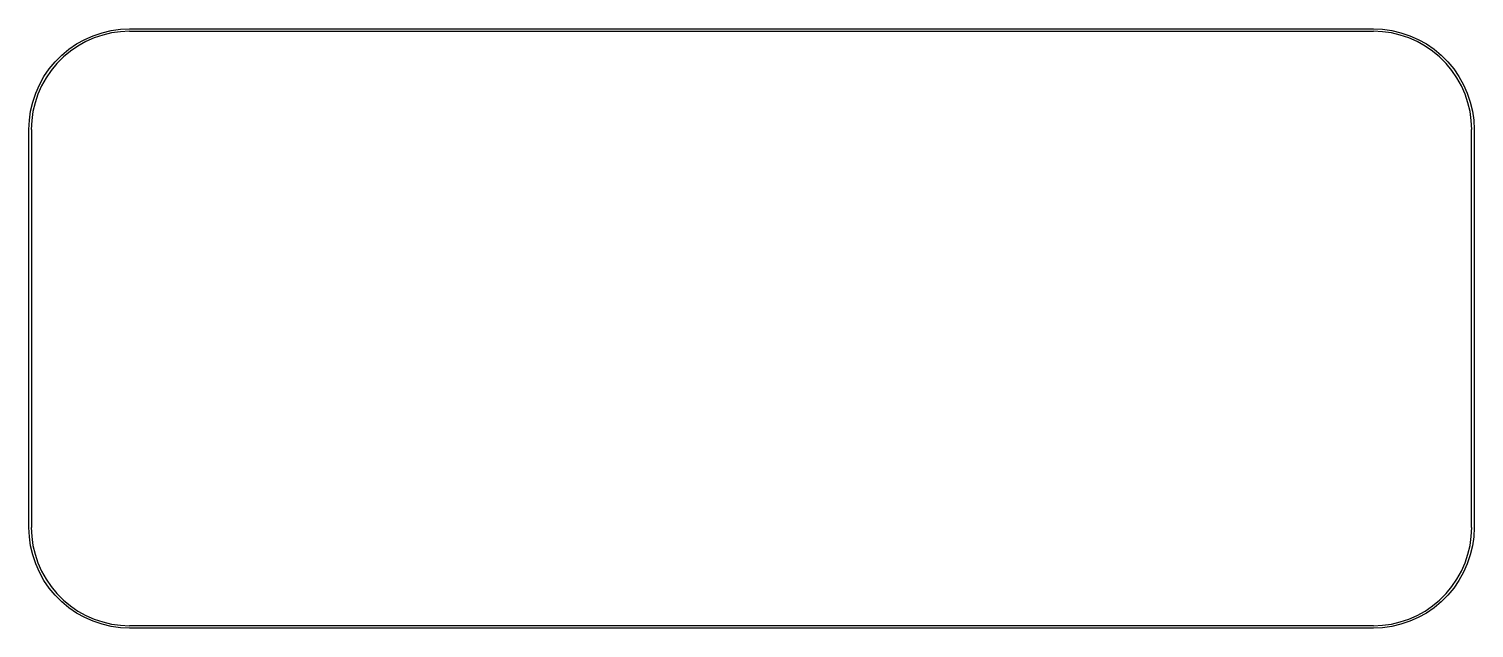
# Model space of a CAD drawing. Extents: x 99 to 157.1, y -119 to -95.
import ezdxf

# ---------------------------------------------------------------- set-up
doc = ezdxf.new("R2010")
doc.units = 0
doc.layers.add('BLACK', color=7, linetype='CONTINUOUS')

msp = doc.modelspace()

# ---------------------------------------------------------------- linework, layer by layer
at = {"layer": 'BLACK', "linetype": 'CONTINUOUS'}
for p, q in [((101.195, -95.3746), (101.537, -95.2235)), ((101.537, -95.2235), (101.892, -95.1046)), ((101.918, -95.1967), (101.572, -95.3128)), ((101.892, -95.1046), (102.256, -95.019)), ((102.273, -95.1131), (101.918, -95.1967)), ((102.256, -95.019), (102.626, -94.9673)), ((102.635, -95.0626), (102.273, -95.1131)), ((102.626, -94.9673), (103, -94.95)), ((102.991, -95.0462), (102.635, -95.0626)), ((103, -95.05), (102.991, -95.0462)), ((103, -94.95), (153, -94.95)), ((153, -95.05), (103, -95.05)), ((153, -94.95), (153.374, -94.9673)), ((153.009, -95.0462), (153, -95.05)), ((153.365, -95.0626), (153.009, -95.0462)), ((153.727, -95.1131), (153.365, -95.0626)), ((153.374, -94.9673), (153.744, -95.019)), ((154.082, -95.1967), (153.727, -95.1131)), ((153.744, -95.019), (154.108, -95.1046)), ((154.428, -95.3128), (154.082, -95.1967)), ((154.108, -95.1046), (154.463, -95.2235)), ((154.463, -95.2235), (154.805, -95.3746)), ((100.272, -96.007), (100.559, -95.768)), ((100.617, -95.8445), (100.336, -96.0778)), ((100.559, -95.768), (100.868, -95.5566)), ((100.918, -95.6381), (100.617, -95.8445)), ((100.868, -95.5566), (101.195, -95.3746)), ((101.237, -95.4603), (100.918, -95.6381)), ((101.572, -95.3128), (101.237, -95.4603)), ((154.763, -95.4603), (154.428, -95.3128)), ((155.082, -95.6381), (154.763, -95.4603)), ((154.805, -95.3746), (155.132, -95.5566)), ((155.383, -95.8445), (155.082, -95.6381)), ((155.132, -95.5566), (155.441, -95.768)), ((155.664, -96.0778), (155.383, -95.8445)), ((155.441, -95.768), (155.728, -96.007)), ((99.768, -96.5593), (100.007, -96.2715)), ((100.078, -96.3361), (99.8445, -96.6171)), ((100.007, -96.2715), (100.272, -96.007)), ((100.336, -96.0778), (100.078, -96.3361)), ((155.922, -96.3361), (155.664, -96.0778)), ((155.728, -96.007), (155.993, -96.2715)), ((156.156, -96.6171), (155.922, -96.3361)), ((155.993, -96.2715), (156.232, -96.5593)), ((99.3746, -97.1948), (99.5566, -96.8679)), ((99.6381, -96.9184), (99.4603, -97.2375)), ((99.5566, -96.8679), (99.768, -96.5593)), ((99.8445, -96.6171), (99.6381, -96.9184)), ((156.362, -96.9184), (156.156, -96.6171)), ((156.232, -96.5593), (156.443, -96.8679)), ((156.54, -97.2375), (156.362, -96.9184)), ((156.443, -96.8679), (156.625, -97.1948)), ((99.1046, -97.8917), (99.2235, -97.537)), ((99.3128, -97.5716), (99.1967, -97.9179)), ((99.2235, -97.537), (99.3746, -97.1948)), ((99.4603, -97.2375), (99.3128, -97.5716)), ((156.687, -97.5716), (156.54, -97.2375)), ((156.625, -97.1948), (156.777, -97.537)), ((156.803, -97.9179), (156.687, -97.5716)), ((156.777, -97.537), (156.895, -97.8917)), ((99.019, -98.2558), (99.1046, -97.8917)), ((99.1967, -97.9179), (99.1131, -98.2734)), ((156.887, -98.2734), (156.803, -97.9179)), ((156.895, -97.8917), (156.981, -98.2558)), ((98.95, -99), (98.9673, -98.6263)), ((98.9673, -98.6263), (99.019, -98.2558)), ((99.0626, -98.6352), (99.0462, -98.9908)), ((99.1131, -98.2734), (99.0626, -98.6352)), ((156.937, -98.6352), (156.887, -98.2734)), ((156.954, -98.9908), (156.937, -98.6352)), ((156.981, -98.2558), (157.033, -98.6263)), ((157.033, -98.6263), (157.05, -99)), ((98.95, -115), (98.95, -99)), ((99.0462, -98.9908), (99.05, -99)), ((99.05, -99), (99.05, -115)), ((156.95, -99), (156.954, -98.9908)), ((156.95, -115), (156.95, -99)), ((157.05, -99), (157.05, -115)), ((98.9673, -115.374), (98.95, -115)), ((99.05, -115), (99.0462, -115.009)), ((99.0462, -115.009), (99.0626, -115.365)), ((156.937, -115.365), (156.954, -115.009)), ((156.954, -115.009), (156.95, -115)), ((157.05, -115), (157.033, -115.374)), ((99.019, -115.744), (98.9673, -115.374)), ((99.0626, -115.365), (99.1131, -115.727)), ((156.887, -115.727), (156.937, -115.365)), ((157.033, -115.374), (156.981, -115.744)), ((99.1046, -116.108), (99.019, -115.744)), ((99.2235, -116.463), (99.1046, -116.108)), ((99.1131, -115.727), (99.1967, -116.082)), ((99.1967, -116.082), (99.3128, -116.428)), ((156.687, -116.428), (156.803, -116.082)), ((156.895, -116.108), (156.777, -116.463)), ((156.803, -116.082), (156.887, -115.727)), ((156.981, -115.744), (156.895, -116.108)), ((99.3746, -116.805), (99.2235, -116.463)), ((99.3128, -116.428), (99.4603, -116.763)), ((99.4603, -116.763), (99.6381, -117.082)), ((156.362, -117.082), (156.54, -116.763)), ((156.54, -116.763), (156.687, -116.428)), ((156.777, -116.463), (156.625, -116.805)), ((99.5566, -117.132), (99.3746, -116.805)), ((99.768, -117.441), (99.5566, -117.132)), ((99.6381, -117.082), (99.8445, -117.383)), ((156.156, -117.383), (156.362, -117.082)), ((156.443, -117.132), (156.232, -117.441)), ((156.625, -116.805), (156.443, -117.132)), ((100.007, -117.728), (99.768, -117.441)), ((99.8445, -117.383), (100.078, -117.664)), ((100.272, -117.993), (100.007, -117.728)), ((100.078, -117.664), (100.336, -117.922)), ((100.336, -117.922), (100.617, -118.156)), ((155.383, -118.156), (155.664, -117.922)), ((155.664, -117.922), (155.922, -117.664)), ((155.993, -117.728), (155.728, -117.993)), ((155.922, -117.664), (156.156, -117.383)), ((156.232, -117.441), (155.993, -117.728)), ((100.559, -118.232), (100.272, -117.993)), ((100.868, -118.443), (100.559, -118.232)), ((100.617, -118.156), (100.918, -118.362)), ((101.195, -118.625), (100.868, -118.443)), ((100.918, -118.362), (101.237, -118.54)), ((154.763, -118.54), (155.082, -118.362)), ((155.132, -118.443), (154.805, -118.625)), ((155.082, -118.362), (155.383, -118.156)), ((155.441, -118.232), (155.132, -118.443)), ((155.728, -117.993), (155.441, -118.232)), ((101.537, -118.777), (101.195, -118.625)), ((101.237, -118.54), (101.572, -118.687)), ((101.892, -118.895), (101.537, -118.777)), ((101.572, -118.687), (101.918, -118.803)), ((102.256, -118.981), (101.892, -118.895)), ((101.918, -118.803), (102.273, -118.887)), ((102.626, -119.033), (102.256, -118.981)), ((102.273, -118.887), (102.635, -118.937)), ((103, -119.05), (102.626, -119.033)), ((102.635, -118.937), (102.991, -118.954)), ((102.991, -118.954), (103, -118.95)), ((103, -118.95), (153, -118.95)), ((153, -119.05), (103, -119.05)), ((153, -118.95), (153.009, -118.954)), ((153.374, -119.033), (153, -119.05)), ((153.009, -118.954), (153.365, -118.937)), ((153.365, -118.937), (153.727, -118.887)), ((153.744, -118.981), (153.374, -119.033)), ((153.727, -118.887), (154.082, -118.803)), ((154.108, -118.895), (153.744, -118.981)), ((154.082, -118.803), (154.428, -118.687)), ((154.463, -118.777), (154.108, -118.895)), ((154.428, -118.687), (154.763, -118.54)), ((154.805, -118.625), (154.463, -118.777))]:
    msp.add_line(p, q, dxfattribs=at)

doc.saveas('drawing.dxf')
